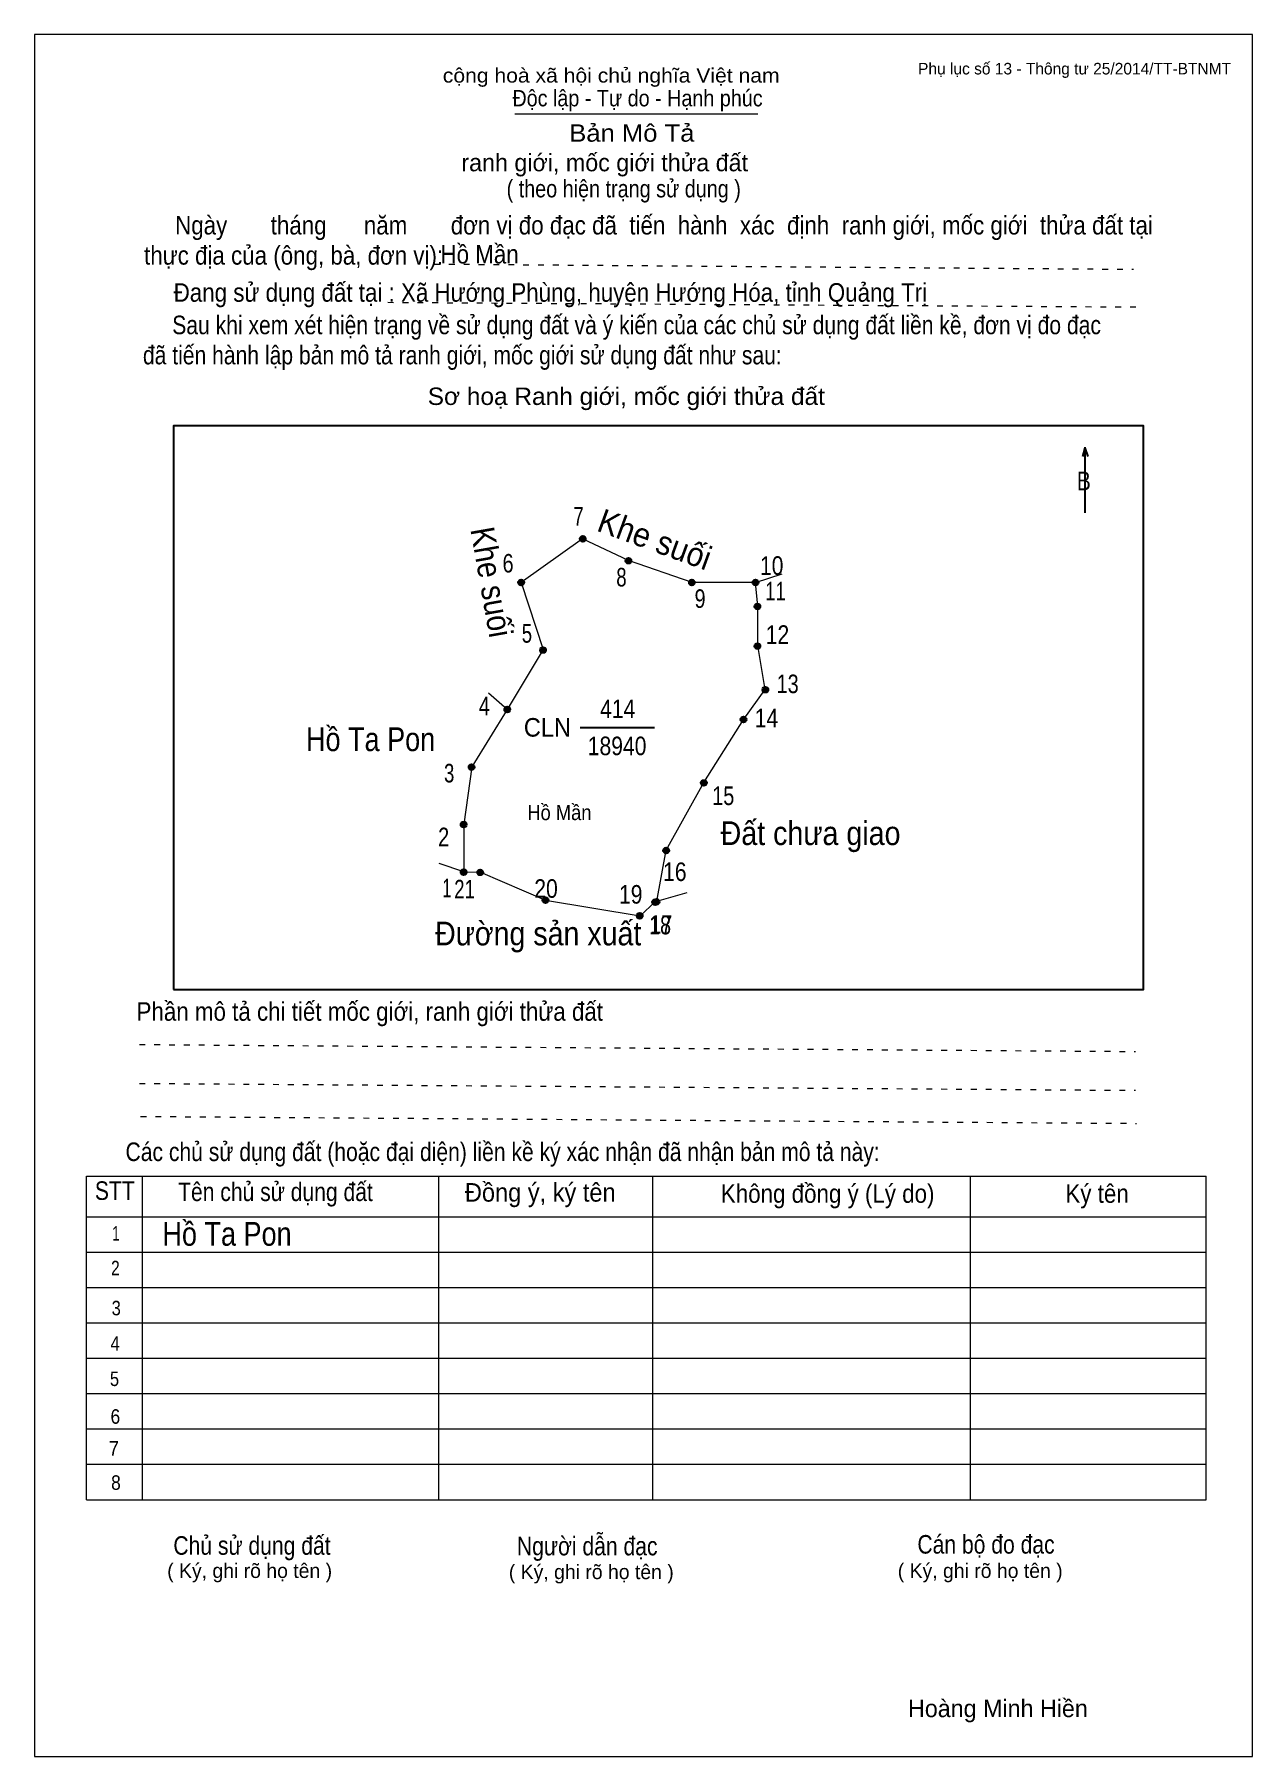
# Model space of a CAD drawing. Header units: centimetres. Extents: x 0 to 21, y 0 to 29.7.
import ezdxf
from ezdxf.enums import TextEntityAlignment as Align

# ---------------------------------------------------------------- set-up
doc = ezdxf.new("R2010")
doc.units = ezdxf.units.CM
doc.header["$LTSCALE"] = 0.13
doc.linetypes.add('DOTTED', pattern=[1.5, 0.3, -1.2])
for name, color, linetype, lineweight in [('1', 7, 'Continuous', 13), ('32', 7, 'Continuous', 25), ('33', 7, 'Continuous', 25), ('61', 7, 'Continuous', 13), ('62', 7, 'Continuous', 13)]:
    doc.layers.add(name, color=color, linetype=linetype, lineweight=lineweight)
for name, color, linetype in [('34', 7, 'Continuous'), ('45', 7, 'Continuous'), ('63', 7, 'Continuous')]:
    doc.layers.add(name, color=color, linetype=linetype)

msp = doc.modelspace()

# ---------------------------------------------------------------- hatches: boundary and pattern name
at = {"layer": '32'}
for points in [[(9.5024, 21.0002, 1), (9.4024, 21.0002, 1)], [(10.2896, 20.6237, 1), (10.1896, 20.6237, 1)], [(8.4415, 20.2473, 1), (8.3415, 20.2473, 1)], [(11.3847, 20.2473, 1), (11.2847, 20.2473, 1)], [(12.4798, 20.2473, 1), (12.3798, 20.2473, 1)], [(12.5141, 19.8366, 1), (12.4141, 19.8366, 1)], [(8.818, 19.0837, 1), (8.718, 19.0837, 1)], [(12.5141, 19.1521, 1), (12.4141, 19.1521, 1)], [(12.651, 18.3992, 1), (12.551, 18.3992, 1)], [(8.202, 18.057, 1), (8.102, 18.057, 1)], [(12.2745, 17.8859, 1), (12.1745, 17.8859, 1)], [(7.5859, 17.0645, 1), (7.4859, 17.0645, 1)], [(11.59, 16.7907, 1), (11.49, 16.7907, 1)], [(7.449, 16.072, 1), (7.349, 16.072, 1)], [(10.9398, 15.6271, 1), (10.8398, 15.6271, 1)], [(7.449, 15.2527, 1), (7.349, 15.2527, 1)], [(7.7355, 15.2479, 1), (7.6355, 15.2479, 1)], [(8.8611, 14.7705, 1), (8.7611, 14.7705, 1)], [(10.7519, 14.7339, 1), (10.6519, 14.7339, 1)], [(10.7752, 14.7408, 1), (10.6752, 14.7408, 1)], [(10.4843, 14.5002, 1), (10.3843, 14.5002, 1)]]:
    msp.add_hatch(color=256, dxfattribs=at).paths.add_polyline_path(points)

# ---------------------------------------------------------------- linework, layer by layer
at = {"layer": '1'}
msp.add_lwpolyline([(21, 0), (21, 29.7), (0, 29.7), (0, 0)], close=True, dxfattribs=at)
at = {"layer": '32'}
for centre in [(9.4524, 21.0002), (10.2396, 20.6237), (8.3915, 20.2473), (11.3347, 20.2473), (12.4298, 20.2473), (12.4641, 19.8366), (8.768, 19.0837), (12.4641, 19.1521), (12.601, 18.3992), (8.152, 18.057), (12.2245, 17.8859), (7.5359, 17.0645), (11.54, 16.7907), (7.399, 16.072), (10.8898, 15.6271), (7.399, 15.2527), (7.6855, 15.2479), (8.8111, 14.7705), (10.7019, 14.7339), (10.7252, 14.7408), (10.4343, 14.5002)]:
    msp.add_circle(centre, 0.05, dxfattribs=at)
at = {"layer": '33'}
msp.add_line((9.41, 17.75), (10.69, 17.75), dxfattribs=at)
at = {"layer": '61'}
for p, q in [((12.43, 20.25), (12.89, 20.4)), ((8.15, 18.06), (7.83, 18.34)), ((7.4, 15.26), (6.98, 15.4)), ((10.73, 14.75), (11.25, 14.9))]:
    msp.add_line(p, q, dxfattribs=at)
for points in [[(12.43, 20.25), (11.34, 20.25), (10.24, 20.63), (9.45, 21), (8.39, 20.25), (8.77, 19.09), (8.15, 18.06)], [(10.73, 14.75), (10.89, 15.63), (11.54, 16.8), (12.23, 17.89), (12.6, 18.4), (12.47, 19.16), (12.47, 19.84), (12.43, 20.25)], [(8.15, 18.06), (7.54, 17.07), (7.4, 16.08), (7.4, 15.26)], [(7.4, 15.26), (7.69, 15.25), (8.81, 14.77), (10.44, 14.5), (10.7, 14.74), (10.73, 14.75)]]:
    msp.add_lwpolyline(points, dxfattribs=at)
at = {"layer": '62'}
for p, q in [((8.28, 28.33), (12.47, 28.33)), ((0.9, 10.01), (20.2, 10.01)), ((0.9, 4.43), (0.9, 10.01)), ((1.86, 4.43), (1.86, 10.01)), ((6.97, 4.43), (6.97, 9.99)), ((10.66, 4.43), (10.66, 9.99)), ((16.14, 4.43), (16.14, 10.01)), ((20.2, 4.43), (20.2, 10.01)), ((0.9, 9.31), (20.2, 9.31)), ((0.9, 8.7), (20.2, 8.7)), ((0.9, 8.09), (20.2, 8.09)), ((0.9, 7.48), (20.2, 7.48)), ((0.9, 6.87), (20.2, 6.87)), ((0.9, 6.26), (20.2, 6.26)), ((0.9, 5.65), (20.2, 5.65)), ((0.9, 5.04), (20.2, 5.04)), ((0.9, 4.43), (20.2, 4.43))]:
    msp.add_line(p, q, dxfattribs=at)
at = {"layer": '62', "linetype": 'DOTTED'}
for p, q in [((6.89, 25.74), (18.95, 25.65)), ((6.09, 25.08), (19.04, 25)), ((1.81, 12.28), (18.98, 12.16)), ((1.81, 11.61), (18.98, 11.49)), ((1.83, 11.04), (19, 10.92))]:
    msp.add_line(p, q, dxfattribs=at)
at = {"layer": '62', "lineweight": 25}
for p, q in [((18.11, 22.58), (18.11, 21.45)), ((18.11, 22.57), (18.07, 22.42)), ((18.11, 22.57), (18.16, 22.42))]:
    msp.add_line(p, q, dxfattribs=at)
msp.add_lwpolyline([(2.4, 13.23), (19.12, 13.23), (19.12, 22.95), (2.4, 22.95)], close=True, dxfattribs=at)

# ---------------------------------------------------------------- texts
at = {"layer": '32'}
for s, width, p in [('7', 0.75, (9.38, 21.23)), ('6', 0.8, (8.165, 20.42)), ('8', 0.75, (10.12, 20.18)), ('10', 0.85, (12.71, 20.38)), ('11', 0.75, (12.775, 19.94)), ('9', 0.8, (11.475, 19.81)), ('5', 0.75, (8.49, 19.21)), ('12', 0.85, (12.81, 19.19)), ('13', 0.8, (12.985, 18.34)), ('4', 0.8, (7.755, 17.96)), ('14', 0.85, (12.62, 17.75)), ('3', 0.75, (7.15, 16.8)), ('15', 0.8, (11.875, 16.41)), ('2', 0.8, (7.055, 15.7)), ('16', 0.85, (11.04, 15.1)), ('1', 0.65, (7.11, 14.82)), ('21', 0.75, (7.415, 14.8)), ('20', 0.85, (8.82, 14.81)), ('19', 0.85, (10.28, 14.71)), ('18', 0.8, (10.785, 14.18)), ('17', 0.8, (10.805, 14.19))]:
    msp.add_text(s, height=0.32, dxfattribs=dict(at, width=width)).set_placement(p, align=Align.CENTER)
at = {"layer": '33', "width": 0.85}
for s, p in [('414', (10.055, 17.91)), ('18940', (10.045, 17.27))]:
    msp.add_text(s, height=0.32, dxfattribs=at).set_placement(p, align=Align.CENTER)
at = {"layer": '33', "width": 0.95}
msp.add_text('CLN', height=0.32, dxfattribs=at).set_placement((9.25, 17.59), align=Align.RIGHT)
at = {"layer": '34', "width": 0.9}
msp.add_text('Hồ Mần', height=0.32, dxfattribs=at).set_placement((7, 25.75))
at = {"layer": '45'}
for height, rotation, width, p in [(0.4097, 340, 0.95, (10.6249, 20.7988)), (0.4094, 280, 0.9, (7.6809, 20.2205))]:
    msp.add_text('Khe suối', height=height, rotation=rotation, dxfattribs=dict(at, width=width)).set_placement(p, align=Align.CENTER)
for s, height, width, p in [('Hồ Ta Pon', 0.41, 0.85, (5.795, 17.34)), ('Hồ Mần', 0.2623, 0.9, (9.05, 16.15)), ('Đất chưa giao', 0.41, 0.9, (13.38, 15.72)), ('Đường sản xuất', 0.4094, 0.9, (8.685, 13.99)), ('Hồ Ta Pon', 0.41, 0.85, (3.32, 8.81))]:
    msp.add_text(s, height=height, dxfattribs=dict(at, width=width)).set_placement(p, align=Align.CENTER)
at = {"layer": '62'}
for s, height, width, p in [('cộng hoà xã hội chủ nghĩa Việt nam', 0.2474, 1.1, (7.04, 28.87)), ('Độc lập - Tự do - Hạnh phúc', 0.2828, 0.9, (8.24, 28.46)), ('Bản Mô Tả', 0.3, 1.1, (9.22, 27.85)), ('( theo hiện trạng sử dụng )', 0.3, 0.85, (8.14, 26.89)), ('     Ngày       tháng      năm       đơn vị đo đạc đã  tiến  hành  xác  định  ranh giới, mốc giới  thửa đất tại ', 0.32, 0.9, (1.89, 26.25)), ('thực địa của (ông, bà, đơn vị): ', 0.32, 0.9, (1.89, 25.73)), ('Đang sử dụng đất tại : Xã Hướng Phùng, huyện Hướng Hóa, tỉnh Quảng Trị', 0.32, 0.9, (2.4, 25.09)), ('     Sau khi xem xét hiện trạng về sử dụng đất và ý kiến của các chủ sử dụng đất liền kề, đơn vị đo đạc ', 0.32, 0.85, (1.87, 24.53)), ('đã tiến hành lập bản mô tả ranh giới, mốc giới sử dụng đất như sau:', 0.32, 0.85, (1.87, 24.01)), ('Sơ hoạ Ranh giới, mốc giới thửa đất', 0.3, 1.05, (6.78, 23.31)), ('B', 0.32, 0.85, (17.97, 21.84)), ('Phần mô tả chi tiết mốc giới, ranh giới thửa đất ', 0.32, 0.9, (1.76, 12.69)), ('Các chủ sử dụng đất (hoặc đại diện) liền kề ký xác nhận đã nhận bản mô tả này:', 0.32, 0.85, (1.57, 10.27))]:
    msp.add_text(s, height=height, dxfattribs=dict(at, width=width)).set_placement(p)
msp.add_text('ranh giới, mốc giới thửa đất', height=0.3, dxfattribs=at).set_placement((7.36, 27.34))
for s, height, width, p in [('STT', 0.32, 0.85, (1.385, 9.6)), ('Tên chủ sử dụng đất', 0.32, 0.85, (4.155, 9.58)), ('Đồng ý, ký tên', 0.32, 0.95, (8.72, 9.57)), ('Không đồng ý (Lý do)', 0.32, 0.9, (13.675, 9.55)), ('Ký tên', 0.32, 0.9, (18.32, 9.55)), ('1', 0.25, 0.7, (1.405, 8.9)), ('2', 0.25, 0.8, (1.395, 8.3)), ('3', 0.25, 0.85, (1.41, 7.61)), ('4', 0.25, 0.85, (1.39, 7)), ('5', 0.25, 0.85, (1.38, 6.39)), ('6', 0.25, 0.9, (1.395, 5.74)), ('7', 0.25, 0.95, (1.37, 5.19)), ('8', 0.25, 0.9, (1.405, 4.6)), ('Người dẫn đạc', 0.32, 0.85, (9.53, 3.47)), ('Chủ sử dụng đất', 0.32, 0.85, (3.75, 3.48)), ('Cán bộ đo đạc', 0.32, 0.85, (16.405, 3.5))]:
    msp.add_text(s, height=height, dxfattribs=dict(at, width=width)).set_placement(p, align=Align.CENTER)
for p in [(3.71, 3.08), (9.6, 3.06), (16.305, 3.08)]:
    msp.add_text('( Ký, ghi rõ họ tên )', height=0.25, dxfattribs=at).set_placement(p, align=Align.CENTER)
at = {"layer": '63'}
msp.add_text('Phụ lục số 13 - Thông tư 25/2014/TT-BTNMT', height=0.2, dxfattribs=at).set_placement((20.63, 29.01), align=Align.RIGHT)
msp.add_text('Hoàng Minh Hiền', height=0.3, dxfattribs=at).set_placement((16.61, 0.68), align=Align.CENTER)

doc.saveas('drawing.dxf')
